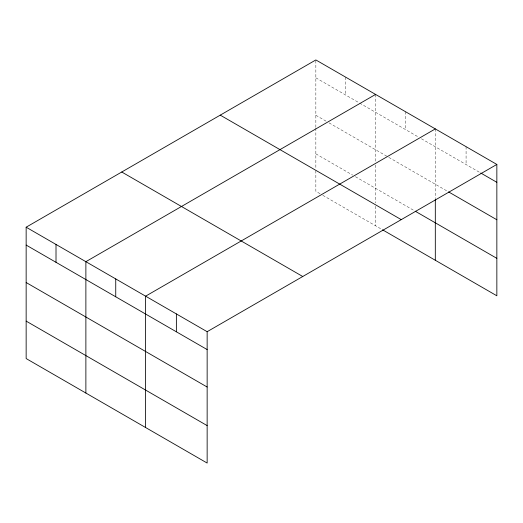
<?xml version="1.0" encoding="UTF-8"?>
<svg xmlns="http://www.w3.org/2000/svg" width="523" height="523" viewBox="0 0 523 523"><rect width="100%" height="100%" fill="white"/><g stroke="black" fill="none" stroke-linecap="round" stroke-linejoin="round"><path stroke-width="0.39" stroke-dasharray="2.62 1.96" d="M315.853 127.324L315.853 59.942M315.853 77.816L358.915 102.671M359.608 103.077L418.642 137.157M421.42 138.765L480.068 172.623M315.853 115.263L326.274 121.277M329.052 122.885L388.086 156.965M388.779 157.364L447.897 191.503M315.853 153.854L352.665 175.1M355.444 176.709L414.478 210.789M320.024 193.706L315.853 191.3L315.853 170.132M322.802 195.314L381.836 229.394M466.078 146.675L466.078 164.549M435.313 128.913L435.313 198.701M405.449 111.667L405.449 129.541M375.579 94.428L375.579 161.81M375.579 165.02L375.579 202.989M375.579 206.245L375.579 225.786M345.716 77.182L345.716 95.055M315.853 128.128L315.853 169.321"/><path stroke-width="0.78" d="M382.529 229.793L496.85 295.796L496.85 164.438L315.853 59.942L26.15 227.204L26.15 358.562L207.147 463.058L207.147 331.7L26.15 227.204M375.579 94.428L85.877 261.683L85.877 393.048M435.313 128.913L145.61 296.168L145.61 427.526M207.147 331.7L496.85 164.438M480.768 173.021L496.85 182.311M448.597 191.902L496.85 219.765M415.17 211.187L496.85 258.349M220.248 115.138L401.246 219.634M121.754 172.008L302.752 276.504M26.15 245.071L207.147 349.567M26.15 282.525L207.147 387.02M26.15 321.109L207.147 425.604M435.313 199.505L435.313 260.271M176.375 313.931L176.375 331.804M115.74 278.929L115.74 296.796M56.013 244.444L56.013 262.317"/></g></svg>
